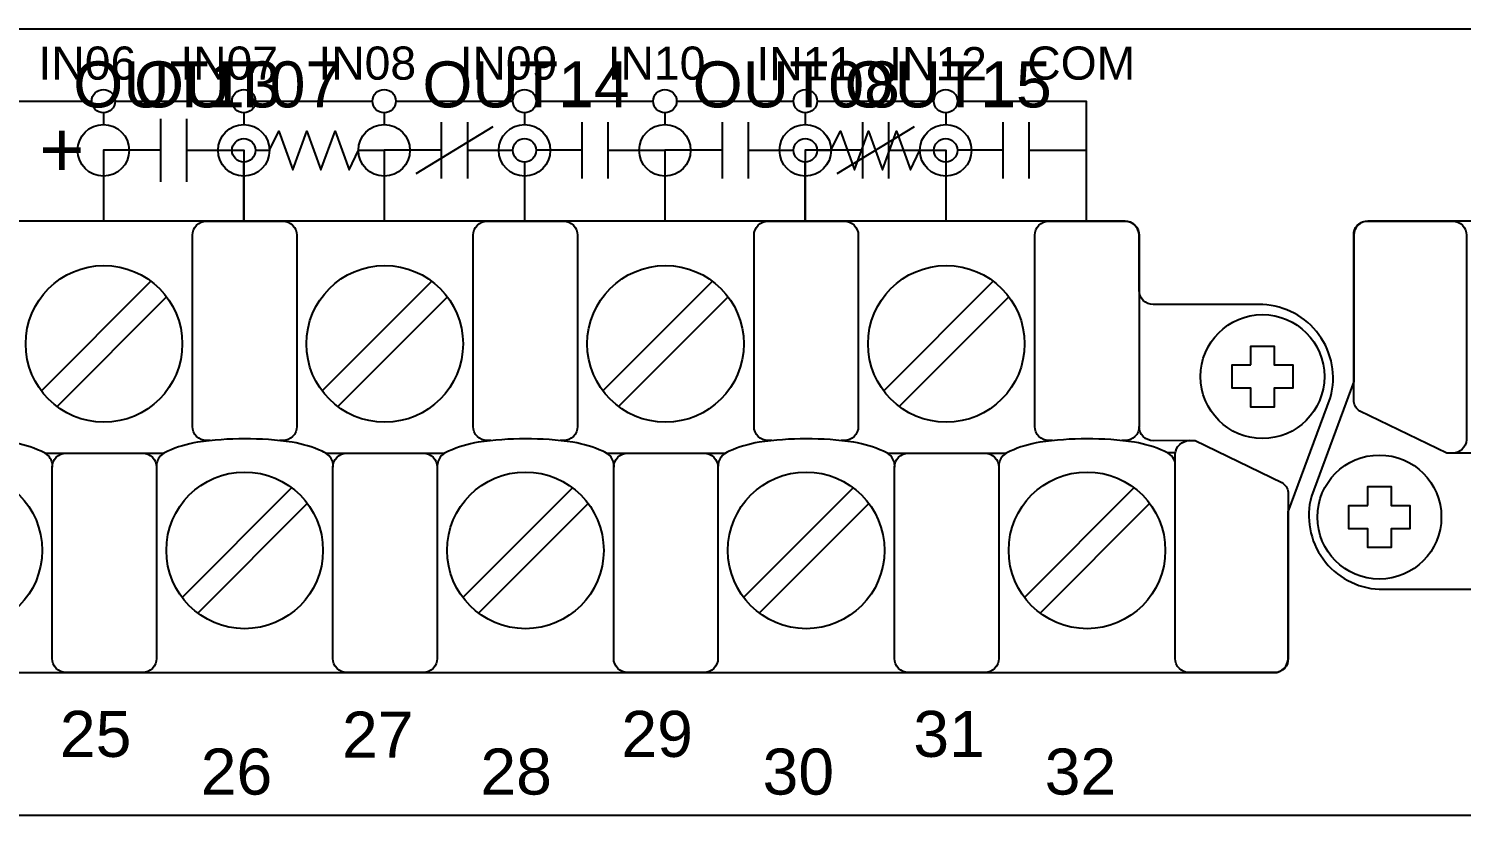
# Model space of a CAD drawing. Extents: x 1 to 47.7, y 0.3 to 34.2.
# Drawn here: x 35.614 to 38.675, y 10.856 to 12.536 of the extents above; entities that cross this region are included whole.
import ezdxf

# ---------------------------------------------------------------- set-up
doc = ezdxf.new("R2010")
doc.units = 0
doc.header["$MEASUREMENT"] = 0
for name, color, linetype in [('5_1__0__EMPTY', 7, 'CONTINUOUS'), ('5_2__2___8__OPTOISO_IND_LS', 7, 'CONTINUOUS'), ('5_3__7___8__OPTOISO_IND_LS', 7, 'CONTINUOUS'), ('5_4__4___24__OPTOISO_LS_IN', 7, 'CONTINUOUS'), ('5_5__D___24__OPTOISO_LS_IN', 7, 'CONTINUOUS'), ('5_6__8___8__OPTOISO_IND_LS', 7, 'CONTINUOUS'), ('7_0______DWG_', 7, 'CONTINUOUS')]:
    doc.layers.add(name, color=color, linetype=linetype)
doc.styles.add('ARIAL', font='arial.ttf')

msp = doc.modelspace()

# ---------------------------------------------------------------- linework, layer by layer
at = {"layer": '5_1__0__EMPTY'}
for points in [[(37.9565, 12.1253), (32.9754, 12.1254, 0.414215), (32.9454, 12.0954), (32.9455, 11.7825), (32.8546, 11.5377, 0.47859), (32.9996, 11.3392), (33.233, 11.3392, -0.414214), (33.263, 11.3092), (33.263, 11.1912, 0.414213), (33.293, 11.1612), (38.2748, 11.1611, 0.414214), (38.3048, 11.1911), (38.3048, 11.5042), (38.3957, 11.7489, 0.480048), (38.2507, 11.9471), (38.0165, 11.9471, -0.414214), (37.9865, 11.9771), (37.9865, 12.0953, 0.414212), (37.9565, 12.1253), (37.9565, 12.1253)], [(43.4565, 12.1253), (38.4754, 12.1254, 0.414215), (38.4454, 12.0954), (38.4455, 11.7825), (38.3546, 11.5377, 0.47859), (38.4996, 11.3392), (38.733, 11.3392, -0.414214), (38.763, 11.3092), (38.763, 11.1912, 0.414213), (38.793, 11.1612), (43.7748, 11.1611, 0.414214), (43.8048, 11.1911), (43.8048, 11.5042), (43.8957, 11.7489, 0.480048), (43.7507, 11.9471), (43.5165, 11.9471, -0.414214), (43.4865, 11.9771), (43.4865, 12.0953, 0.414212), (43.4565, 12.1253), (43.4565, 12.1253)]]:
    msp.add_lwpolyline(points, format="xyb", dxfattribs=at)
for points in [[(38.2252, 11.8182), (38.2252, 11.8585), (38.2752, 11.8585), (38.2752, 11.8182), (38.3153, 11.8182), (38.3153, 11.7683), (38.2752, 11.7683), (38.2752, 11.7283), (38.2252, 11.7283), (38.2252, 11.7683), (38.1851, 11.7683), (38.1851, 11.8182)], [(38.475, 11.5181), (38.475, 11.5584), (38.525, 11.5584), (38.525, 11.5181), (38.5651, 11.5181), (38.5651, 11.4681), (38.525, 11.4681), (38.525, 11.4282), (38.475, 11.4282), (38.475, 11.4681), (38.4349, 11.4681), (38.4349, 11.5181)]]:
    msp.add_lwpolyline(points, close=True, dxfattribs=at)
for centre in [(38.2502, 11.7934), (38.5, 11.4933)]:
    msp.add_circle(centre, 0.1324, dxfattribs=at)
at = {"layer": '5_2__2___8__OPTOISO_IND_LS'}
for points in [[(35.8953, 12.344), (35.8953, 12.209)], [(35.951, 12.344), (35.951, 12.209)], [(36.6056, 12.3265), (36.4406, 12.2265)], [(36.4953, 12.3365), (36.4953, 12.2165)], [(36.551, 12.3365), (36.551, 12.2165)], [(36.7953, 12.3365), (36.7953, 12.2165)], [(36.851, 12.3365), (36.851, 12.2165)], [(37.5056, 12.3265), (37.3406, 12.2265)], [(37.3953, 12.3365), (37.3953, 12.2165)], [(37.451, 12.3365), (37.451, 12.2165)], [(37.6953, 12.3365), (37.6953, 12.2165)], [(37.751, 12.3365), (37.751, 12.2165)], [(35.8953, 12.2765), (35.7732, 12.2765), (35.7732, 12.1253)], [(35.951, 12.2765), (36.0732, 12.2765), (36.0732, 12.1253)], [(36.4953, 12.2765), (36.3732, 12.2765), (36.3732, 12.1253)], [(36.551, 12.2765), (36.6482, 12.2765)], [(36.6732, 12.2515), (36.6732, 12.1253)], [(36.7953, 12.2765), (36.6982, 12.2765)], [(36.851, 12.2765), (36.9732, 12.2765), (36.9732, 12.1253)], [(37.3953, 12.2765), (37.2732, 12.2765), (37.2732, 12.1253)], [(37.451, 12.2765), (37.5482, 12.2765)], [(37.5732, 12.2515), (37.5732, 12.1253)], [(37.6953, 12.2765), (37.5982, 12.2765)], [(37.751, 12.2765), (37.8732, 12.2765), (37.8732, 12.1253)], [(35.8749, 11.997), (35.6407, 11.7628)], [(36.4749, 11.997), (36.2407, 11.7628)], [(37.0749, 11.997), (36.8407, 11.7628)], [(37.6749, 11.997), (37.4407, 11.7628)], [(35.9083, 11.9635), (35.6741, 11.7294)], [(36.5083, 11.9635), (36.2741, 11.7294)], [(37.1083, 11.9635), (36.8741, 11.7294)], [(37.7083, 11.9635), (37.4741, 11.7294)], [(35.648, 11.6299), (35.9031, 11.6299)], [(36.248, 11.6299), (36.5031, 11.6299)], [(36.848, 11.6299), (37.1031, 11.6299)], [(37.448, 11.6299), (37.7031, 11.6299)], [(38.064, 11.6306), (38.047, 11.6306)], [(36.1755, 11.556), (35.9413, 11.3218)], [(36.7755, 11.556), (36.5413, 11.3218)], [(37.3755, 11.556), (37.1413, 11.3218)], [(37.9755, 11.556), (37.7414, 11.3218)], [(36.2089, 11.5225), (35.9748, 11.2884)], [(36.8089, 11.5225), (36.5748, 11.2884)], [(37.4089, 11.5225), (37.1748, 11.2884)], [(38.009, 11.5225), (37.7748, 11.2884)]]:
    msp.add_lwpolyline(points, dxfattribs=at)
for points in [[(33.263, 11.1912, 0.414213), (33.293, 11.1612), (38.2748, 11.1611, 0.414214), (38.3048, 11.1911), (38.3048, 11.5042), (38.3957, 11.7489, 0.480048), (38.2507, 11.9471), (38.0165, 11.9471, -0.414214), (37.9865, 11.9771), (37.9865, 12.0953, 0.414212), (37.9565, 12.1253), (37.9565, 12.1253), (32.9754, 12.1254, 0.414215), (32.9454, 12.0954), (32.9455, 11.7825), (32.8546, 11.5377, 0.47859), (32.9996, 11.3392), (33.233, 11.3392, -0.414214), (33.263, 11.3092)], [(36.0015, 11.6566), (35.9936, 11.6566, -0.414214), (35.9636, 11.6866), (35.9636, 12.0953, -0.414214), (35.9936, 12.1253), (36.1564, 12.1253, -0.414214), (36.1864, 12.0953), (36.1864, 11.6866, -0.414214), (36.1564, 11.6566), (36.1496, 11.6566)], [(36.6015, 11.6566), (36.5936, 11.6566, -0.414214), (36.5636, 11.6866), (36.5636, 12.0953, -0.414214), (36.5936, 12.1253), (36.7564, 12.1253, -0.414214), (36.7864, 12.0953), (36.7864, 11.6866, -0.414214), (36.7564, 11.6566), (36.7496, 11.6566)], [(37.2015, 11.6566), (37.1936, 11.6566, -0.414214), (37.1636, 11.6866), (37.1636, 12.0953, -0.414214), (37.1936, 12.1253), (37.3564, 12.1253, -0.414214), (37.3864, 12.0953), (37.3864, 11.6866, -0.414214), (37.3564, 11.6566), (37.3496, 11.6566)], [(37.8015, 11.6566), (37.7936, 11.6566, -0.414214), (37.7636, 11.6866), (37.7636, 12.0953, -0.414214), (37.7936, 12.1253), (37.9565, 12.1253, -0.414214), (37.9865, 12.0953), (37.9865, 11.6866, -0.414214), (37.9565, 11.6566), (37.9496, 11.6566)], [(38.763, 11.1912, 0.414213), (38.793, 11.1612), (43.7748, 11.1611, 0.414214), (43.8048, 11.1911), (43.8048, 11.5042), (43.8957, 11.7489, 0.480048), (43.7507, 11.9471), (43.5165, 11.9471, -0.414214), (43.4865, 11.9771), (43.4865, 12.0953, 0.414212), (43.4565, 12.1253), (43.4565, 12.1253), (38.4754, 12.1254, 0.414215), (38.4454, 12.0954), (38.4455, 11.7825), (38.3546, 11.5377, 0.47859), (38.4996, 11.3392), (38.733, 11.3392, -0.414214), (38.763, 11.3092)], [(39.0023, 11.6299), (38.6442, 11.6299), (38.4583, 11.7197, -0.241986), (38.4454, 11.7396), (38.4454, 12.0953, -0.422157), (38.4721, 12.1252), (38.6564, 12.1253, -0.414214), (38.6864, 12.0953), (38.6864, 11.6582, -0.390527), (38.6564, 11.6299)], [(38.0938, 11.6565), (38.0165, 11.6564, -0.414214), (37.9865, 11.6864)], [(35.6645, 11.5999, 0.191033), (35.656, 11.6238, 0.081668), (35.6404, 11.634, 0.0591), (35.5767, 11.6533, 0.034646), (35.4751, 11.6604, 0.03436), (35.3744, 11.6533, 0.0591), (35.3107, 11.634, 0.081668), (35.2951, 11.6238, 0.191033), (35.2866, 11.5999)], [(36.2645, 11.5999, 0.191033), (36.256, 11.6238, 0.081668), (36.2404, 11.634, 0.0591), (36.1767, 11.6533, 0.034646), (36.0751, 11.6604, 0.03436), (35.9744, 11.6533, 0.0591), (35.9107, 11.634, 0.081668), (35.8951, 11.6238, 0.191033), (35.8866, 11.5999)], [(36.8645, 11.5999, 0.191033), (36.856, 11.6238, 0.081668), (36.8404, 11.634, 0.0591), (36.7767, 11.6533, 0.034646), (36.6751, 11.6604, 0.03436), (36.5744, 11.6533, 0.0591), (36.5107, 11.634, 0.081668), (36.4951, 11.6238, 0.191033), (36.4866, 11.5999)], [(37.4645, 11.5999, 0.191033), (37.456, 11.6238, 0.081668), (37.4404, 11.634, 0.0591), (37.3767, 11.6533, 0.034646), (37.2751, 11.6604, 0.03436), (37.1745, 11.6533, 0.0591), (37.1107, 11.634, 0.081668), (37.0951, 11.6238, 0.191033), (37.0866, 11.5999)], [(38.0638, 11.6084, 0.127742), (38.056, 11.6238, 0.081668), (38.0404, 11.634, 0.0591), (37.9767, 11.6533, 0.034646), (37.8752, 11.6604, 0.03436), (37.7745, 11.6533, 0.0591), (37.7108, 11.634, 0.081668), (37.6951, 11.6238, 0.191033), (37.6866, 11.5999)], [(35.8566, 11.6299, -0.414214), (35.8866, 11.5999), (35.8866, 11.1912, -0.414214), (35.8566, 11.1612), (35.6937, 11.1612, -0.414214), (35.6637, 11.1912), (35.6637, 11.5999, -0.414214), (35.6937, 11.6299)], [(36.4566, 11.6299, -0.414214), (36.4866, 11.5999), (36.4866, 11.1912, -0.414214), (36.4566, 11.1612), (36.2937, 11.1612, -0.414214), (36.2637, 11.1912), (36.2637, 11.5999, -0.414214), (36.2937, 11.6299)], [(37.0566, 11.6299, -0.414214), (37.0866, 11.5999), (37.0866, 11.1912, -0.414214), (37.0566, 11.1612), (36.8938, 11.1612, -0.414214), (36.8638, 11.1912), (36.8638, 11.5999, -0.414214), (36.8938, 11.6299)], [(37.6566, 11.6299, -0.414214), (37.6866, 11.5999), (37.6866, 11.1912, -0.414214), (37.6566, 11.1612), (37.4938, 11.1612, -0.414214), (37.4638, 11.1912), (37.4638, 11.5999, -0.414214), (37.4938, 11.6299)]]:
    msp.add_lwpolyline(points, format="xyb", dxfattribs=at)
for points in [[(38.2252, 11.8182), (38.2252, 11.8585), (38.2752, 11.8585), (38.2752, 11.8182), (38.3153, 11.8182), (38.3153, 11.7683), (38.2752, 11.7683), (38.2752, 11.7283), (38.2252, 11.7283), (38.2252, 11.7683), (38.1851, 11.7683), (38.1851, 11.8182)], [(38.475, 11.5181), (38.475, 11.5584), (38.525, 11.5584), (38.525, 11.5181), (38.5651, 11.5181), (38.5651, 11.4681), (38.525, 11.4681), (38.525, 11.4282), (38.475, 11.4282), (38.475, 11.4681), (38.4349, 11.4681), (38.4349, 11.5181)]]:
    msp.add_lwpolyline(points, close=True, dxfattribs=at)
msp.add_lwpolyline([(38.2781, 11.1613), (38.0938, 11.1611, -0.414214), (38.0638, 11.1911), (38.0638, 11.6282, -0.390527), (38.0938, 11.6565), (38.106, 11.6565), (38.2919, 11.5668, -0.241514), (38.3048, 11.5468), (38.3048, 11.1911, -0.422157)], format="xyb", close=True, dxfattribs=at)
for centre, radius in [((36.6732, 12.2765), 0.025), ((37.5732, 12.2765), 0.025), ((35.7745, 11.8632), 0.1673), ((36.3745, 11.8632), 0.1673), ((36.9745, 11.8632), 0.1673), ((37.5745, 11.8632), 0.1673), ((38.2502, 11.7934), 0.1324), ((38.5, 11.4933), 0.1324), ((35.4751, 11.4222), 0.1673), ((36.0751, 11.4222), 0.1673), ((36.6751, 11.4222), 0.1673), ((37.2751, 11.4222), 0.1673), ((37.8752, 11.4222), 0.1673)]:
    msp.add_circle(centre, radius, dxfattribs=at)
at = {"layer": '5_3__7___8__OPTOISO_IND_LS'}
for points in [[(35.8953, 12.344), (35.8953, 12.209)], [(35.951, 12.344), (35.951, 12.209)], [(36.6056, 12.3265), (36.4406, 12.2265)], [(36.4953, 12.3365), (36.4953, 12.2165)], [(36.551, 12.3365), (36.551, 12.2165)], [(36.7953, 12.3365), (36.7953, 12.2165)], [(36.851, 12.3365), (36.851, 12.2165)], [(37.5056, 12.3265), (37.3406, 12.2265)], [(37.3953, 12.3365), (37.3953, 12.2165)], [(37.451, 12.3365), (37.451, 12.2165)], [(37.6953, 12.3365), (37.6953, 12.2165)], [(37.751, 12.3365), (37.751, 12.2165)], [(35.8953, 12.2765), (35.7732, 12.2765), (35.7732, 12.1253)], [(35.951, 12.2765), (36.0732, 12.2765), (36.0732, 12.1253)], [(36.4953, 12.2765), (36.3732, 12.2765), (36.3732, 12.1253)], [(36.551, 12.2765), (36.6482, 12.2765)], [(36.6732, 12.2515), (36.6732, 12.1253)], [(36.7953, 12.2765), (36.6982, 12.2765)], [(36.851, 12.2765), (36.9732, 12.2765), (36.9732, 12.1253)], [(37.3953, 12.2765), (37.2732, 12.2765), (37.2732, 12.1253)], [(37.451, 12.2765), (37.5482, 12.2765)], [(37.5732, 12.2515), (37.5732, 12.1253)], [(37.6953, 12.2765), (37.5982, 12.2765)], [(37.751, 12.2765), (37.8732, 12.2765), (37.8732, 12.1253)], [(35.8749, 11.997), (35.6407, 11.7628)], [(36.4749, 11.997), (36.2407, 11.7628)], [(37.0749, 11.997), (36.8407, 11.7628)], [(37.6749, 11.997), (37.4407, 11.7628)], [(35.9083, 11.9635), (35.6741, 11.7294)], [(36.5083, 11.9635), (36.2741, 11.7294)], [(37.1083, 11.9635), (36.8741, 11.7294)], [(37.7083, 11.9635), (37.4741, 11.7294)], [(35.648, 11.6299), (35.9031, 11.6299)], [(36.248, 11.6299), (36.5031, 11.6299)], [(36.848, 11.6299), (37.1031, 11.6299)], [(37.448, 11.6299), (37.7031, 11.6299)], [(38.064, 11.6306), (38.047, 11.6306)], [(36.1755, 11.556), (35.9413, 11.3218)], [(36.7755, 11.556), (36.5413, 11.3218)], [(37.3755, 11.556), (37.1413, 11.3218)], [(37.9755, 11.556), (37.7414, 11.3218)], [(36.2089, 11.5225), (35.9748, 11.2884)], [(36.8089, 11.5225), (36.5748, 11.2884)], [(37.4089, 11.5225), (37.1748, 11.2884)], [(38.009, 11.5225), (37.7748, 11.2884)]]:
    msp.add_lwpolyline(points, dxfattribs=at)
for points in [[(33.263, 11.1912, 0.414213), (33.293, 11.1612), (38.2748, 11.1611, 0.414214), (38.3048, 11.1911), (38.3048, 11.5042), (38.3957, 11.7489, 0.480048), (38.2507, 11.9471), (38.0165, 11.9471, -0.414214), (37.9865, 11.9771), (37.9865, 12.0953, 0.414212), (37.9565, 12.1253), (37.9565, 12.1253), (32.9754, 12.1254, 0.414215), (32.9454, 12.0954), (32.9455, 11.7825), (32.8546, 11.5377, 0.47859), (32.9996, 11.3392), (33.233, 11.3392, -0.414214), (33.263, 11.3092)], [(36.0015, 11.6566), (35.9936, 11.6566, -0.414214), (35.9636, 11.6866), (35.9636, 12.0953, -0.414214), (35.9936, 12.1253), (36.1564, 12.1253, -0.414214), (36.1864, 12.0953), (36.1864, 11.6866, -0.414214), (36.1564, 11.6566), (36.1496, 11.6566)], [(36.6015, 11.6566), (36.5936, 11.6566, -0.414214), (36.5636, 11.6866), (36.5636, 12.0953, -0.414214), (36.5936, 12.1253), (36.7564, 12.1253, -0.414214), (36.7864, 12.0953), (36.7864, 11.6866, -0.414214), (36.7564, 11.6566), (36.7496, 11.6566)], [(37.2015, 11.6566), (37.1936, 11.6566, -0.414214), (37.1636, 11.6866), (37.1636, 12.0953, -0.414214), (37.1936, 12.1253), (37.3564, 12.1253, -0.414214), (37.3864, 12.0953), (37.3864, 11.6866, -0.414214), (37.3564, 11.6566), (37.3496, 11.6566)], [(37.8015, 11.6566), (37.7936, 11.6566, -0.414214), (37.7636, 11.6866), (37.7636, 12.0953, -0.414214), (37.7936, 12.1253), (37.9565, 12.1253, -0.414214), (37.9865, 12.0953), (37.9865, 11.6866, -0.414214), (37.9565, 11.6566), (37.9496, 11.6566)], [(38.763, 11.1912, 0.414213), (38.793, 11.1612), (43.7748, 11.1611, 0.414214), (43.8048, 11.1911), (43.8048, 11.5042), (43.8957, 11.7489, 0.480048), (43.7507, 11.9471), (43.5165, 11.9471, -0.414214), (43.4865, 11.9771), (43.4865, 12.0953, 0.414212), (43.4565, 12.1253), (43.4565, 12.1253), (38.4754, 12.1254, 0.414215), (38.4454, 12.0954), (38.4455, 11.7825), (38.3546, 11.5377, 0.47859), (38.4996, 11.3392), (38.733, 11.3392, -0.414214), (38.763, 11.3092)], [(39.0023, 11.6299), (38.6442, 11.6299), (38.4583, 11.7197, -0.241986), (38.4454, 11.7396), (38.4454, 12.0953, -0.422157), (38.4721, 12.1252), (38.6564, 12.1253, -0.414214), (38.6864, 12.0953), (38.6864, 11.6582, -0.390527), (38.6564, 11.6299)], [(38.0938, 11.6565), (38.0165, 11.6564, -0.414214), (37.9865, 11.6864)], [(35.6645, 11.5999, 0.191033), (35.656, 11.6238, 0.081668), (35.6404, 11.634, 0.0591), (35.5767, 11.6533, 0.034646), (35.4751, 11.6604, 0.03436), (35.3744, 11.6533, 0.0591), (35.3107, 11.634, 0.081668), (35.2951, 11.6238, 0.191033), (35.2866, 11.5999)], [(36.2645, 11.5999, 0.191033), (36.256, 11.6238, 0.081668), (36.2404, 11.634, 0.0591), (36.1767, 11.6533, 0.034646), (36.0751, 11.6604, 0.03436), (35.9744, 11.6533, 0.0591), (35.9107, 11.634, 0.081668), (35.8951, 11.6238, 0.191033), (35.8866, 11.5999)], [(36.8645, 11.5999, 0.191033), (36.856, 11.6238, 0.081668), (36.8404, 11.634, 0.0591), (36.7767, 11.6533, 0.034646), (36.6751, 11.6604, 0.03436), (36.5744, 11.6533, 0.0591), (36.5107, 11.634, 0.081668), (36.4951, 11.6238, 0.191033), (36.4866, 11.5999)], [(37.4645, 11.5999, 0.191033), (37.456, 11.6238, 0.081668), (37.4404, 11.634, 0.0591), (37.3767, 11.6533, 0.034646), (37.2751, 11.6604, 0.03436), (37.1745, 11.6533, 0.0591), (37.1107, 11.634, 0.081668), (37.0951, 11.6238, 0.191033), (37.0866, 11.5999)], [(38.0638, 11.6084, 0.127742), (38.056, 11.6238, 0.081668), (38.0404, 11.634, 0.0591), (37.9767, 11.6533, 0.034646), (37.8752, 11.6604, 0.03436), (37.7745, 11.6533, 0.0591), (37.7108, 11.634, 0.081668), (37.6951, 11.6238, 0.191033), (37.6866, 11.5999)], [(35.8566, 11.6299, -0.414214), (35.8866, 11.5999), (35.8866, 11.1912, -0.414214), (35.8566, 11.1612), (35.6937, 11.1612, -0.414214), (35.6637, 11.1912), (35.6637, 11.5999, -0.414214), (35.6937, 11.6299)], [(36.4566, 11.6299, -0.414214), (36.4866, 11.5999), (36.4866, 11.1912, -0.414214), (36.4566, 11.1612), (36.2937, 11.1612, -0.414214), (36.2637, 11.1912), (36.2637, 11.5999, -0.414214), (36.2937, 11.6299)], [(37.0566, 11.6299, -0.414214), (37.0866, 11.5999), (37.0866, 11.1912, -0.414214), (37.0566, 11.1612), (36.8938, 11.1612, -0.414214), (36.8638, 11.1912), (36.8638, 11.5999, -0.414214), (36.8938, 11.6299)], [(37.6566, 11.6299, -0.414214), (37.6866, 11.5999), (37.6866, 11.1912, -0.414214), (37.6566, 11.1612), (37.4938, 11.1612, -0.414214), (37.4638, 11.1912), (37.4638, 11.5999, -0.414214), (37.4938, 11.6299)]]:
    msp.add_lwpolyline(points, format="xyb", dxfattribs=at)
for points in [[(38.2252, 11.8182), (38.2252, 11.8585), (38.2752, 11.8585), (38.2752, 11.8182), (38.3153, 11.8182), (38.3153, 11.7683), (38.2752, 11.7683), (38.2752, 11.7283), (38.2252, 11.7283), (38.2252, 11.7683), (38.1851, 11.7683), (38.1851, 11.8182)], [(38.475, 11.5181), (38.475, 11.5584), (38.525, 11.5584), (38.525, 11.5181), (38.5651, 11.5181), (38.5651, 11.4681), (38.525, 11.4681), (38.525, 11.4282), (38.475, 11.4282), (38.475, 11.4681), (38.4349, 11.4681), (38.4349, 11.5181)]]:
    msp.add_lwpolyline(points, close=True, dxfattribs=at)
msp.add_lwpolyline([(38.2781, 11.1613), (38.0938, 11.1611, -0.414214), (38.0638, 11.1911), (38.0638, 11.6282, -0.390527), (38.0938, 11.6565), (38.106, 11.6565), (38.2919, 11.5668, -0.241514), (38.3048, 11.5468), (38.3048, 11.1911, -0.422157)], format="xyb", close=True, dxfattribs=at)
for centre, radius in [((36.6732, 12.2765), 0.025), ((37.5732, 12.2765), 0.025), ((35.7745, 11.8632), 0.1673), ((36.3745, 11.8632), 0.1673), ((36.9745, 11.8632), 0.1673), ((37.5745, 11.8632), 0.1673), ((38.2502, 11.7934), 0.1324), ((38.5, 11.4933), 0.1324), ((35.4751, 11.4222), 0.1673), ((36.0751, 11.4222), 0.1673), ((36.6751, 11.4222), 0.1673), ((37.2751, 11.4222), 0.1673), ((37.8752, 11.4222), 0.1673)]:
    msp.add_circle(centre, radius, dxfattribs=at)
at = {"layer": '5_4__4___24__OPTOISO_LS_IN'}
for points in [[(35.4982, 12.3815), (35.7482, 12.3815)], [(35.7982, 12.3815), (36.0482, 12.3815)], [(36.0982, 12.3815), (36.3482, 12.3815)], [(36.3982, 12.3815), (36.6482, 12.3815)], [(36.6982, 12.3815), (36.9482, 12.3815)], [(36.9982, 12.3815), (37.2482, 12.3815)], [(37.2982, 12.3815), (37.5482, 12.3815)], [(37.5982, 12.3815), (37.8732, 12.3815), (37.8732, 12.1253)], [(35.7732, 12.3565), (35.7732, 12.3315)], [(36.0732, 12.3565), (36.0732, 12.3315)], [(36.3732, 12.3565), (36.3732, 12.3315)], [(36.6732, 12.3565), (36.6732, 12.3315)], [(36.9732, 12.3565), (36.9732, 12.3315)], [(37.2732, 12.3565), (37.2732, 12.3315)], [(37.5732, 12.3565), (37.5732, 12.3315)], [(35.7732, 12.2215), (35.7732, 12.1253)], [(36.0732, 12.2215), (36.0732, 12.1253)], [(36.3732, 12.2215), (36.3732, 12.1253)], [(36.6732, 12.2215), (36.6732, 12.1253)], [(36.9732, 12.2215), (36.9732, 12.1253)], [(37.2732, 12.2215), (37.2732, 12.1253)], [(37.5732, 12.2215), (37.5732, 12.1253)], [(35.8749, 11.997), (35.6407, 11.7628)], [(36.4749, 11.997), (36.2407, 11.7628)], [(37.0749, 11.997), (36.8407, 11.7628)], [(37.6749, 11.997), (37.4407, 11.7628)], [(35.9083, 11.9635), (35.6741, 11.7294)], [(36.5083, 11.9635), (36.2741, 11.7294)], [(37.1083, 11.9635), (36.8741, 11.7294)], [(37.7083, 11.9635), (37.4741, 11.7294)], [(35.648, 11.6299), (35.9031, 11.6299)], [(36.248, 11.6299), (36.5031, 11.6299)], [(36.848, 11.6299), (37.1031, 11.6299)], [(37.448, 11.6299), (37.7031, 11.6299)], [(38.064, 11.6306), (38.047, 11.6306)], [(36.1755, 11.556), (35.9413, 11.3218)], [(36.7755, 11.556), (36.5413, 11.3218)], [(37.3755, 11.556), (37.1413, 11.3218)], [(37.9755, 11.556), (37.7414, 11.3218)], [(36.2089, 11.5225), (35.9748, 11.2884)], [(36.8089, 11.5225), (36.5748, 11.2884)], [(37.4089, 11.5225), (37.1748, 11.2884)], [(38.009, 11.5225), (37.7748, 11.2884)]]:
    msp.add_lwpolyline(points, dxfattribs=at)
for points in [[(33.263, 11.1912, 0.414213), (33.293, 11.1612), (38.2748, 11.1611, 0.414214), (38.3048, 11.1911), (38.3048, 11.5042), (38.3957, 11.7489, 0.480048), (38.2507, 11.9471), (38.0165, 11.9471, -0.414214), (37.9865, 11.9771), (37.9865, 12.0953, 0.414212), (37.9565, 12.1253), (37.9565, 12.1253), (32.9754, 12.1254, 0.414215), (32.9454, 12.0954), (32.9455, 11.7825), (32.8546, 11.5377, 0.47859), (32.9996, 11.3392), (33.233, 11.3392, -0.414214), (33.263, 11.3092)], [(36.0015, 11.6566), (35.9936, 11.6566, -0.414214), (35.9636, 11.6866), (35.9636, 12.0953, -0.414214), (35.9936, 12.1253), (36.1564, 12.1253, -0.414214), (36.1864, 12.0953), (36.1864, 11.6866, -0.414214), (36.1564, 11.6566), (36.1496, 11.6566)], [(36.6015, 11.6566), (36.5936, 11.6566, -0.414214), (36.5636, 11.6866), (36.5636, 12.0953, -0.414214), (36.5936, 12.1253), (36.7564, 12.1253, -0.414214), (36.7864, 12.0953), (36.7864, 11.6866, -0.414214), (36.7564, 11.6566), (36.7496, 11.6566)], [(37.2015, 11.6566), (37.1936, 11.6566, -0.414214), (37.1636, 11.6866), (37.1636, 12.0953, -0.414214), (37.1936, 12.1253), (37.3564, 12.1253, -0.414214), (37.3864, 12.0953), (37.3864, 11.6866, -0.414214), (37.3564, 11.6566), (37.3496, 11.6566)], [(37.8015, 11.6566), (37.7936, 11.6566, -0.414214), (37.7636, 11.6866), (37.7636, 12.0953, -0.414214), (37.7936, 12.1253), (37.9565, 12.1253, -0.414214), (37.9865, 12.0953), (37.9865, 11.6866, -0.414214), (37.9565, 11.6566), (37.9496, 11.6566)], [(38.763, 11.1912, 0.414213), (38.793, 11.1612), (43.7748, 11.1611, 0.414214), (43.8048, 11.1911), (43.8048, 11.5042), (43.8957, 11.7489, 0.480048), (43.7507, 11.9471), (43.5165, 11.9471, -0.414214), (43.4865, 11.9771), (43.4865, 12.0953, 0.414212), (43.4565, 12.1253), (43.4565, 12.1253), (38.4754, 12.1254, 0.414215), (38.4454, 12.0954), (38.4455, 11.7825), (38.3546, 11.5377, 0.47859), (38.4996, 11.3392), (38.733, 11.3392, -0.414214), (38.763, 11.3092)], [(39.0023, 11.6299), (38.6442, 11.6299), (38.4583, 11.7197, -0.241986), (38.4454, 11.7396), (38.4454, 12.0953, -0.422157), (38.4721, 12.1252), (38.6564, 12.1253, -0.414214), (38.6864, 12.0953), (38.6864, 11.6582, -0.390527), (38.6564, 11.6299)], [(38.0938, 11.6565), (38.0165, 11.6564, -0.414214), (37.9865, 11.6864)], [(35.6645, 11.5999, 0.191033), (35.656, 11.6238, 0.081668), (35.6404, 11.634, 0.0591), (35.5767, 11.6533, 0.034646), (35.4751, 11.6604, 0.03436), (35.3744, 11.6533, 0.0591), (35.3107, 11.634, 0.081668), (35.2951, 11.6238, 0.191033), (35.2866, 11.5999)], [(36.2645, 11.5999, 0.191033), (36.256, 11.6238, 0.081668), (36.2404, 11.634, 0.0591), (36.1767, 11.6533, 0.034646), (36.0751, 11.6604, 0.03436), (35.9744, 11.6533, 0.0591), (35.9107, 11.634, 0.081668), (35.8951, 11.6238, 0.191033), (35.8866, 11.5999)], [(36.8645, 11.5999, 0.191033), (36.856, 11.6238, 0.081668), (36.8404, 11.634, 0.0591), (36.7767, 11.6533, 0.034646), (36.6751, 11.6604, 0.03436), (36.5744, 11.6533, 0.0591), (36.5107, 11.634, 0.081668), (36.4951, 11.6238, 0.191033), (36.4866, 11.5999)], [(37.4645, 11.5999, 0.191033), (37.456, 11.6238, 0.081668), (37.4404, 11.634, 0.0591), (37.3767, 11.6533, 0.034646), (37.2751, 11.6604, 0.03436), (37.1745, 11.6533, 0.0591), (37.1107, 11.634, 0.081668), (37.0951, 11.6238, 0.191033), (37.0866, 11.5999)], [(38.0638, 11.6084, 0.127742), (38.056, 11.6238, 0.081668), (38.0404, 11.634, 0.0591), (37.9767, 11.6533, 0.034646), (37.8752, 11.6604, 0.03436), (37.7745, 11.6533, 0.0591), (37.7108, 11.634, 0.081668), (37.6951, 11.6238, 0.191033), (37.6866, 11.5999)], [(35.8566, 11.6299, -0.414214), (35.8866, 11.5999), (35.8866, 11.1912, -0.414214), (35.8566, 11.1612), (35.6937, 11.1612, -0.414214), (35.6637, 11.1912), (35.6637, 11.5999, -0.414214), (35.6937, 11.6299)], [(36.4566, 11.6299, -0.414214), (36.4866, 11.5999), (36.4866, 11.1912, -0.414214), (36.4566, 11.1612), (36.2937, 11.1612, -0.414214), (36.2637, 11.1912), (36.2637, 11.5999, -0.414214), (36.2937, 11.6299)], [(37.0566, 11.6299, -0.414214), (37.0866, 11.5999), (37.0866, 11.1912, -0.414214), (37.0566, 11.1612), (36.8938, 11.1612, -0.414214), (36.8638, 11.1912), (36.8638, 11.5999, -0.414214), (36.8938, 11.6299)], [(37.6566, 11.6299, -0.414214), (37.6866, 11.5999), (37.6866, 11.1912, -0.414214), (37.6566, 11.1612), (37.4938, 11.1612, -0.414214), (37.4638, 11.1912), (37.4638, 11.5999, -0.414214), (37.4938, 11.6299)]]:
    msp.add_lwpolyline(points, format="xyb", dxfattribs=at)
for points in [[(38.2252, 11.8182), (38.2252, 11.8585), (38.2752, 11.8585), (38.2752, 11.8182), (38.3153, 11.8182), (38.3153, 11.7683), (38.2752, 11.7683), (38.2752, 11.7283), (38.2252, 11.7283), (38.2252, 11.7683), (38.1851, 11.7683), (38.1851, 11.8182)], [(38.475, 11.5181), (38.475, 11.5584), (38.525, 11.5584), (38.525, 11.5181), (38.5651, 11.5181), (38.5651, 11.4681), (38.525, 11.4681), (38.525, 11.4282), (38.475, 11.4282), (38.475, 11.4681), (38.4349, 11.4681), (38.4349, 11.5181)]]:
    msp.add_lwpolyline(points, close=True, dxfattribs=at)
msp.add_lwpolyline([(38.2781, 11.1613), (38.0938, 11.1611, -0.414214), (38.0638, 11.1911), (38.0638, 11.6282, -0.390527), (38.0938, 11.6565), (38.106, 11.6565), (38.2919, 11.5668, -0.241514), (38.3048, 11.5468), (38.3048, 11.1911, -0.422157)], format="xyb", close=True, dxfattribs=at)
for centre, radius in [((35.7732, 12.3815), 0.025), ((36.0732, 12.3815), 0.025), ((36.3732, 12.3815), 0.025), ((36.6732, 12.3815), 0.025), ((36.9732, 12.3815), 0.025), ((37.2732, 12.3815), 0.025), ((37.5732, 12.3815), 0.025), ((35.7732, 12.2765), 0.055), ((36.0732, 12.2765), 0.055), ((36.3732, 12.2765), 0.055), ((36.6732, 12.2765), 0.055), ((36.9732, 12.2765), 0.055), ((37.2732, 12.2765), 0.055), ((37.5732, 12.2765), 0.055), ((35.7745, 11.8632), 0.1673), ((36.3745, 11.8632), 0.1673), ((36.9745, 11.8632), 0.1673), ((37.5745, 11.8632), 0.1673), ((38.2502, 11.7934), 0.1324), ((38.5, 11.4933), 0.1324), ((35.4751, 11.4222), 0.1673), ((36.0751, 11.4222), 0.1673), ((36.6751, 11.4222), 0.1673), ((37.2751, 11.4222), 0.1673), ((37.8752, 11.4222), 0.1673)]:
    msp.add_circle(centre, radius, dxfattribs=at)
at = {"layer": '5_5__D___24__OPTOISO_LS_IN'}
for points in [[(35.4982, 12.3815), (35.7482, 12.3815)], [(35.7982, 12.3815), (36.0482, 12.3815)], [(36.0982, 12.3815), (36.3482, 12.3815)], [(36.3982, 12.3815), (36.6482, 12.3815)], [(36.6982, 12.3815), (36.9482, 12.3815)], [(36.9982, 12.3815), (37.2482, 12.3815)], [(37.2982, 12.3815), (37.5482, 12.3815)], [(37.5982, 12.3815), (37.8732, 12.3815), (37.8732, 12.1253)], [(35.7732, 12.3565), (35.7732, 12.3315)], [(36.0732, 12.3565), (36.0732, 12.3315)], [(36.3732, 12.3565), (36.3732, 12.3315)], [(36.6732, 12.3565), (36.6732, 12.3315)], [(36.9732, 12.3565), (36.9732, 12.3315)], [(37.2732, 12.3565), (37.2732, 12.3315)], [(37.5732, 12.3565), (37.5732, 12.3315)], [(35.7732, 12.2215), (35.7732, 12.1253)], [(36.0732, 12.2215), (36.0732, 12.1253)], [(36.3732, 12.2215), (36.3732, 12.1253)], [(36.6732, 12.2215), (36.6732, 12.1253)], [(36.9732, 12.2215), (36.9732, 12.1253)], [(37.2732, 12.2215), (37.2732, 12.1253)], [(37.5732, 12.2215), (37.5732, 12.1253)], [(35.8749, 11.997), (35.6407, 11.7628)], [(36.4749, 11.997), (36.2407, 11.7628)], [(37.0749, 11.997), (36.8407, 11.7628)], [(37.6749, 11.997), (37.4407, 11.7628)], [(35.9083, 11.9635), (35.6741, 11.7294)], [(36.5083, 11.9635), (36.2741, 11.7294)], [(37.1083, 11.9635), (36.8741, 11.7294)], [(37.7083, 11.9635), (37.4741, 11.7294)], [(35.648, 11.6299), (35.9031, 11.6299)], [(36.248, 11.6299), (36.5031, 11.6299)], [(36.848, 11.6299), (37.1031, 11.6299)], [(37.448, 11.6299), (37.7031, 11.6299)], [(38.064, 11.6306), (38.047, 11.6306)], [(36.1755, 11.556), (35.9413, 11.3218)], [(36.7755, 11.556), (36.5413, 11.3218)], [(37.3755, 11.556), (37.1413, 11.3218)], [(37.9755, 11.556), (37.7414, 11.3218)], [(36.2089, 11.5225), (35.9748, 11.2884)], [(36.8089, 11.5225), (36.5748, 11.2884)], [(37.4089, 11.5225), (37.1748, 11.2884)], [(38.009, 11.5225), (37.7748, 11.2884)]]:
    msp.add_lwpolyline(points, dxfattribs=at)
for points in [[(33.263, 11.1912, 0.414213), (33.293, 11.1612), (38.2748, 11.1611, 0.414214), (38.3048, 11.1911), (38.3048, 11.5042), (38.3957, 11.7489, 0.480048), (38.2507, 11.9471), (38.0165, 11.9471, -0.414214), (37.9865, 11.9771), (37.9865, 12.0953, 0.414212), (37.9565, 12.1253), (37.9565, 12.1253), (32.9754, 12.1254, 0.414215), (32.9454, 12.0954), (32.9455, 11.7825), (32.8546, 11.5377, 0.47859), (32.9996, 11.3392), (33.233, 11.3392, -0.414214), (33.263, 11.3092)], [(36.0015, 11.6566), (35.9936, 11.6566, -0.414214), (35.9636, 11.6866), (35.9636, 12.0953, -0.414214), (35.9936, 12.1253), (36.1564, 12.1253, -0.414214), (36.1864, 12.0953), (36.1864, 11.6866, -0.414214), (36.1564, 11.6566), (36.1496, 11.6566)], [(36.6015, 11.6566), (36.5936, 11.6566, -0.414214), (36.5636, 11.6866), (36.5636, 12.0953, -0.414214), (36.5936, 12.1253), (36.7564, 12.1253, -0.414214), (36.7864, 12.0953), (36.7864, 11.6866, -0.414214), (36.7564, 11.6566), (36.7496, 11.6566)], [(37.2015, 11.6566), (37.1936, 11.6566, -0.414214), (37.1636, 11.6866), (37.1636, 12.0953, -0.414214), (37.1936, 12.1253), (37.3564, 12.1253, -0.414214), (37.3864, 12.0953), (37.3864, 11.6866, -0.414214), (37.3564, 11.6566), (37.3496, 11.6566)], [(37.8015, 11.6566), (37.7936, 11.6566, -0.414214), (37.7636, 11.6866), (37.7636, 12.0953, -0.414214), (37.7936, 12.1253), (37.9565, 12.1253, -0.414214), (37.9865, 12.0953), (37.9865, 11.6866, -0.414214), (37.9565, 11.6566), (37.9496, 11.6566)], [(38.763, 11.1912, 0.414213), (38.793, 11.1612), (43.7748, 11.1611, 0.414214), (43.8048, 11.1911), (43.8048, 11.5042), (43.8957, 11.7489, 0.480048), (43.7507, 11.9471), (43.5165, 11.9471, -0.414214), (43.4865, 11.9771), (43.4865, 12.0953, 0.414212), (43.4565, 12.1253), (43.4565, 12.1253), (38.4754, 12.1254, 0.414215), (38.4454, 12.0954), (38.4455, 11.7825), (38.3546, 11.5377, 0.47859), (38.4996, 11.3392), (38.733, 11.3392, -0.414214), (38.763, 11.3092)], [(39.0023, 11.6299), (38.6442, 11.6299), (38.4583, 11.7197, -0.241986), (38.4454, 11.7396), (38.4454, 12.0953, -0.422157), (38.4721, 12.1252), (38.6564, 12.1253, -0.414214), (38.6864, 12.0953), (38.6864, 11.6582, -0.390527), (38.6564, 11.6299)], [(38.0938, 11.6565), (38.0165, 11.6564, -0.414214), (37.9865, 11.6864)], [(35.6645, 11.5999, 0.191033), (35.656, 11.6238, 0.081668), (35.6404, 11.634, 0.0591), (35.5767, 11.6533, 0.034646), (35.4751, 11.6604, 0.03436), (35.3744, 11.6533, 0.0591), (35.3107, 11.634, 0.081668), (35.2951, 11.6238, 0.191033), (35.2866, 11.5999)], [(36.2645, 11.5999, 0.191033), (36.256, 11.6238, 0.081668), (36.2404, 11.634, 0.0591), (36.1767, 11.6533, 0.034646), (36.0751, 11.6604, 0.03436), (35.9744, 11.6533, 0.0591), (35.9107, 11.634, 0.081668), (35.8951, 11.6238, 0.191033), (35.8866, 11.5999)], [(36.8645, 11.5999, 0.191033), (36.856, 11.6238, 0.081668), (36.8404, 11.634, 0.0591), (36.7767, 11.6533, 0.034646), (36.6751, 11.6604, 0.03436), (36.5744, 11.6533, 0.0591), (36.5107, 11.634, 0.081668), (36.4951, 11.6238, 0.191033), (36.4866, 11.5999)], [(37.4645, 11.5999, 0.191033), (37.456, 11.6238, 0.081668), (37.4404, 11.634, 0.0591), (37.3767, 11.6533, 0.034646), (37.2751, 11.6604, 0.03436), (37.1745, 11.6533, 0.0591), (37.1107, 11.634, 0.081668), (37.0951, 11.6238, 0.191033), (37.0866, 11.5999)], [(38.0638, 11.6084, 0.127742), (38.056, 11.6238, 0.081668), (38.0404, 11.634, 0.0591), (37.9767, 11.6533, 0.034646), (37.8752, 11.6604, 0.03436), (37.7745, 11.6533, 0.0591), (37.7108, 11.634, 0.081668), (37.6951, 11.6238, 0.191033), (37.6866, 11.5999)], [(35.8566, 11.6299, -0.414214), (35.8866, 11.5999), (35.8866, 11.1912, -0.414214), (35.8566, 11.1612), (35.6937, 11.1612, -0.414214), (35.6637, 11.1912), (35.6637, 11.5999, -0.414214), (35.6937, 11.6299)], [(36.4566, 11.6299, -0.414214), (36.4866, 11.5999), (36.4866, 11.1912, -0.414214), (36.4566, 11.1612), (36.2937, 11.1612, -0.414214), (36.2637, 11.1912), (36.2637, 11.5999, -0.414214), (36.2937, 11.6299)], [(37.0566, 11.6299, -0.414214), (37.0866, 11.5999), (37.0866, 11.1912, -0.414214), (37.0566, 11.1612), (36.8938, 11.1612, -0.414214), (36.8638, 11.1912), (36.8638, 11.5999, -0.414214), (36.8938, 11.6299)], [(37.6566, 11.6299, -0.414214), (37.6866, 11.5999), (37.6866, 11.1912, -0.414214), (37.6566, 11.1612), (37.4938, 11.1612, -0.414214), (37.4638, 11.1912), (37.4638, 11.5999, -0.414214), (37.4938, 11.6299)]]:
    msp.add_lwpolyline(points, format="xyb", dxfattribs=at)
for points in [[(38.2252, 11.8182), (38.2252, 11.8585), (38.2752, 11.8585), (38.2752, 11.8182), (38.3153, 11.8182), (38.3153, 11.7683), (38.2752, 11.7683), (38.2752, 11.7283), (38.2252, 11.7283), (38.2252, 11.7683), (38.1851, 11.7683), (38.1851, 11.8182)], [(38.475, 11.5181), (38.475, 11.5584), (38.525, 11.5584), (38.525, 11.5181), (38.5651, 11.5181), (38.5651, 11.4681), (38.525, 11.4681), (38.525, 11.4282), (38.475, 11.4282), (38.475, 11.4681), (38.4349, 11.4681), (38.4349, 11.5181)]]:
    msp.add_lwpolyline(points, close=True, dxfattribs=at)
msp.add_lwpolyline([(38.2781, 11.1613), (38.0938, 11.1611, -0.414214), (38.0638, 11.1911), (38.0638, 11.6282, -0.390527), (38.0938, 11.6565), (38.106, 11.6565), (38.2919, 11.5668, -0.241514), (38.3048, 11.5468), (38.3048, 11.1911, -0.422157)], format="xyb", close=True, dxfattribs=at)
for centre, radius in [((35.7732, 12.3815), 0.025), ((36.0732, 12.3815), 0.025), ((36.3732, 12.3815), 0.025), ((36.6732, 12.3815), 0.025), ((36.9732, 12.3815), 0.025), ((37.2732, 12.3815), 0.025), ((37.5732, 12.3815), 0.025), ((35.7732, 12.2765), 0.055), ((36.0732, 12.2765), 0.055), ((36.3732, 12.2765), 0.055), ((36.6732, 12.2765), 0.055), ((36.9732, 12.2765), 0.055), ((37.2732, 12.2765), 0.055), ((37.5732, 12.2765), 0.055), ((35.7745, 11.8632), 0.1673), ((36.3745, 11.8632), 0.1673), ((36.9745, 11.8632), 0.1673), ((37.5745, 11.8632), 0.1673), ((38.2502, 11.7934), 0.1324), ((38.5, 11.4933), 0.1324), ((35.4751, 11.4222), 0.1673), ((36.0751, 11.4222), 0.1673), ((36.6751, 11.4222), 0.1673), ((37.2751, 11.4222), 0.1673), ((37.8752, 11.4222), 0.1673)]:
    msp.add_circle(centre, radius, dxfattribs=at)
at = {"layer": '5_6__8___8__OPTOISO_IND_LS'}
for points in [[(35.8953, 12.3365), (35.8953, 12.2165)], [(35.951, 12.3365), (35.951, 12.2165)], [(36.0982, 12.2765), (36.1281, 12.2765), (36.1481, 12.3177), (36.1781, 12.2352), (36.2081, 12.3177), (36.2382, 12.2352), (36.2682, 12.3177), (36.2982, 12.2352), (36.3182, 12.2765), (36.3732, 12.2765), (36.3732, 12.1253)], [(37.0953, 12.3365), (37.0953, 12.2165)], [(37.151, 12.3365), (37.151, 12.2165)], [(37.2982, 12.2765), (37.3281, 12.2765), (37.3481, 12.3177), (37.3781, 12.2352), (37.4081, 12.3177), (37.4382, 12.2352), (37.4682, 12.3177), (37.4982, 12.2352), (37.5182, 12.2765), (37.5732, 12.2765), (37.5732, 12.1253)], [(35.8953, 12.2765), (35.7732, 12.2765), (35.7732, 12.1253)], [(35.951, 12.2765), (36.0482, 12.2765)], [(36.0732, 12.1253), (36.0732, 12.2515)], [(37.0953, 12.2765), (36.9732, 12.2765), (36.9732, 12.1253)], [(37.151, 12.2765), (37.2482, 12.2765)], [(37.2732, 12.1253), (37.2732, 12.2515)], [(35.8749, 11.997), (35.6407, 11.7628)], [(36.4749, 11.997), (36.2407, 11.7628)], [(37.0749, 11.997), (36.8407, 11.7628)], [(37.6749, 11.997), (37.4407, 11.7628)], [(35.9083, 11.9635), (35.6741, 11.7294)], [(36.5083, 11.9635), (36.2741, 11.7294)], [(37.1083, 11.9635), (36.8741, 11.7294)], [(37.7083, 11.9635), (37.4741, 11.7294)], [(35.648, 11.6299), (35.9031, 11.6299)], [(36.248, 11.6299), (36.5031, 11.6299)], [(36.848, 11.6299), (37.1031, 11.6299)], [(37.448, 11.6299), (37.7031, 11.6299)], [(38.064, 11.6306), (38.047, 11.6306)], [(36.1755, 11.556), (35.9413, 11.3218)], [(36.7755, 11.556), (36.5413, 11.3218)], [(37.3755, 11.556), (37.1413, 11.3218)], [(37.9755, 11.556), (37.7414, 11.3218)], [(36.2089, 11.5225), (35.9748, 11.2884)], [(36.8089, 11.5225), (36.5748, 11.2884)], [(37.4089, 11.5225), (37.1748, 11.2884)], [(38.009, 11.5225), (37.7748, 11.2884)]]:
    msp.add_lwpolyline(points, dxfattribs=at)
for points in [[(33.263, 11.1912, 0.414213), (33.293, 11.1612), (38.2748, 11.1611, 0.414214), (38.3048, 11.1911), (38.3048, 11.5042), (38.3957, 11.7489, 0.480048), (38.2507, 11.9471), (38.0165, 11.9471, -0.414214), (37.9865, 11.9771), (37.9865, 12.0953, 0.414212), (37.9565, 12.1253), (37.9565, 12.1253), (32.9754, 12.1254, 0.414215), (32.9454, 12.0954), (32.9455, 11.7825), (32.8546, 11.5377, 0.47859), (32.9996, 11.3392), (33.233, 11.3392, -0.414214), (33.263, 11.3092)], [(36.0015, 11.6566), (35.9936, 11.6566, -0.414214), (35.9636, 11.6866), (35.9636, 12.0953, -0.414214), (35.9936, 12.1253), (36.1564, 12.1253, -0.414214), (36.1864, 12.0953), (36.1864, 11.6866, -0.414214), (36.1564, 11.6566), (36.1496, 11.6566)], [(36.6015, 11.6566), (36.5936, 11.6566, -0.414214), (36.5636, 11.6866), (36.5636, 12.0953, -0.414214), (36.5936, 12.1253), (36.7564, 12.1253, -0.414214), (36.7864, 12.0953), (36.7864, 11.6866, -0.414214), (36.7564, 11.6566), (36.7496, 11.6566)], [(37.2015, 11.6566), (37.1936, 11.6566, -0.414214), (37.1636, 11.6866), (37.1636, 12.0953, -0.414214), (37.1936, 12.1253), (37.3564, 12.1253, -0.414214), (37.3864, 12.0953), (37.3864, 11.6866, -0.414214), (37.3564, 11.6566), (37.3496, 11.6566)], [(37.8015, 11.6566), (37.7936, 11.6566, -0.414214), (37.7636, 11.6866), (37.7636, 12.0953, -0.414214), (37.7936, 12.1253), (37.9565, 12.1253, -0.414214), (37.9865, 12.0953), (37.9865, 11.6866, -0.414214), (37.9565, 11.6566), (37.9496, 11.6566)], [(38.763, 11.1912, 0.414213), (38.793, 11.1612), (43.7748, 11.1611, 0.414214), (43.8048, 11.1911), (43.8048, 11.5042), (43.8957, 11.7489, 0.480048), (43.7507, 11.9471), (43.5165, 11.9471, -0.414214), (43.4865, 11.9771), (43.4865, 12.0953, 0.414212), (43.4565, 12.1253), (43.4565, 12.1253), (38.4754, 12.1254, 0.414215), (38.4454, 12.0954), (38.4455, 11.7825), (38.3546, 11.5377, 0.47859), (38.4996, 11.3392), (38.733, 11.3392, -0.414214), (38.763, 11.3092)], [(39.0023, 11.6299), (38.6442, 11.6299), (38.4583, 11.7197, -0.241986), (38.4454, 11.7396), (38.4454, 12.0953, -0.422157), (38.4721, 12.1252), (38.6564, 12.1253, -0.414214), (38.6864, 12.0953), (38.6864, 11.6582, -0.390527), (38.6564, 11.6299)], [(38.0938, 11.6565), (38.0165, 11.6564, -0.414214), (37.9865, 11.6864)], [(35.6645, 11.5999, 0.191033), (35.656, 11.6238, 0.081668), (35.6404, 11.634, 0.0591), (35.5767, 11.6533, 0.034646), (35.4751, 11.6604, 0.03436), (35.3744, 11.6533, 0.0591), (35.3107, 11.634, 0.081668), (35.2951, 11.6238, 0.191033), (35.2866, 11.5999)], [(36.2645, 11.5999, 0.191033), (36.256, 11.6238, 0.081668), (36.2404, 11.634, 0.0591), (36.1767, 11.6533, 0.034646), (36.0751, 11.6604, 0.03436), (35.9744, 11.6533, 0.0591), (35.9107, 11.634, 0.081668), (35.8951, 11.6238, 0.191033), (35.8866, 11.5999)], [(36.8645, 11.5999, 0.191033), (36.856, 11.6238, 0.081668), (36.8404, 11.634, 0.0591), (36.7767, 11.6533, 0.034646), (36.6751, 11.6604, 0.03436), (36.5744, 11.6533, 0.0591), (36.5107, 11.634, 0.081668), (36.4951, 11.6238, 0.191033), (36.4866, 11.5999)], [(37.4645, 11.5999, 0.191033), (37.456, 11.6238, 0.081668), (37.4404, 11.634, 0.0591), (37.3767, 11.6533, 0.034646), (37.2751, 11.6604, 0.03436), (37.1745, 11.6533, 0.0591), (37.1107, 11.634, 0.081668), (37.0951, 11.6238, 0.191033), (37.0866, 11.5999)], [(38.0638, 11.6084, 0.127742), (38.056, 11.6238, 0.081668), (38.0404, 11.634, 0.0591), (37.9767, 11.6533, 0.034646), (37.8752, 11.6604, 0.03436), (37.7745, 11.6533, 0.0591), (37.7108, 11.634, 0.081668), (37.6951, 11.6238, 0.191033), (37.6866, 11.5999)], [(35.8566, 11.6299, -0.414214), (35.8866, 11.5999), (35.8866, 11.1912, -0.414214), (35.8566, 11.1612), (35.6937, 11.1612, -0.414214), (35.6637, 11.1912), (35.6637, 11.5999, -0.414214), (35.6937, 11.6299)], [(36.4566, 11.6299, -0.414214), (36.4866, 11.5999), (36.4866, 11.1912, -0.414214), (36.4566, 11.1612), (36.2937, 11.1612, -0.414214), (36.2637, 11.1912), (36.2637, 11.5999, -0.414214), (36.2937, 11.6299)], [(37.0566, 11.6299, -0.414214), (37.0866, 11.5999), (37.0866, 11.1912, -0.414214), (37.0566, 11.1612), (36.8938, 11.1612, -0.414214), (36.8638, 11.1912), (36.8638, 11.5999, -0.414214), (36.8938, 11.6299)], [(37.6566, 11.6299, -0.414214), (37.6866, 11.5999), (37.6866, 11.1912, -0.414214), (37.6566, 11.1612), (37.4938, 11.1612, -0.414214), (37.4638, 11.1912), (37.4638, 11.5999, -0.414214), (37.4938, 11.6299)]]:
    msp.add_lwpolyline(points, format="xyb", dxfattribs=at)
for points in [[(38.2252, 11.8182), (38.2252, 11.8585), (38.2752, 11.8585), (38.2752, 11.8182), (38.3153, 11.8182), (38.3153, 11.7683), (38.2752, 11.7683), (38.2752, 11.7283), (38.2252, 11.7283), (38.2252, 11.7683), (38.1851, 11.7683), (38.1851, 11.8182)], [(38.475, 11.5181), (38.475, 11.5584), (38.525, 11.5584), (38.525, 11.5181), (38.5651, 11.5181), (38.5651, 11.4681), (38.525, 11.4681), (38.525, 11.4282), (38.475, 11.4282), (38.475, 11.4681), (38.4349, 11.4681), (38.4349, 11.5181)]]:
    msp.add_lwpolyline(points, close=True, dxfattribs=at)
msp.add_lwpolyline([(38.2781, 11.1613), (38.0938, 11.1611, -0.414214), (38.0638, 11.1911), (38.0638, 11.6282, -0.390527), (38.0938, 11.6565), (38.106, 11.6565), (38.2919, 11.5668, -0.241514), (38.3048, 11.5468), (38.3048, 11.1911, -0.422157)], format="xyb", close=True, dxfattribs=at)
for centre, radius in [((36.0732, 12.2765), 0.025), ((37.2732, 12.2765), 0.025), ((35.7745, 11.8632), 0.1673), ((36.3745, 11.8632), 0.1673), ((36.9745, 11.8632), 0.1673), ((37.5745, 11.8632), 0.1673), ((38.2502, 11.7934), 0.1324), ((38.5, 11.4933), 0.1324), ((35.4751, 11.4222), 0.1673), ((36.0751, 11.4222), 0.1673), ((36.6751, 11.4222), 0.1673), ((37.2751, 11.4222), 0.1673), ((37.8752, 11.4222), 0.1673)]:
    msp.add_circle(centre, radius, dxfattribs=at)
at = {"layer": '7_0______DWG_'}
msp.add_lwpolyline([(27.2942, 12.5363), (43.9545, 12.5363, -0.468367), (44.0044, 12.4763), (44.0044, 10.9063, -0.414132), (43.9545, 10.8563), (27.2942, 10.8563, -0.414214), (27.2442, 10.9063), (27.2442, 12.4863, -0.414287)], format="xyb", close=True, dxfattribs=at)

# ---------------------------------------------------------------- texts
at = {"layer": '5_2__2___8__OPTOISO_IND_LS', "style": 'ARIAL'}
for s, p in [('OUT13', (35.7088, 12.3681)), ('OUT14', (36.455, 12.3681)), ('OUT15', (37.3571, 12.3681))]:
    msp.add_text(s, height=0.09833, dxfattribs=at).set_placement(p)
at = {"layer": '5_3__7___8__OPTOISO_IND_LS', "style": 'ARIAL'}
for s, height, p in [('OUT13', 0.09833, (35.7088, 12.3681)), ('OUT14', 0.09833, (36.455, 12.3681)), ('OUT15', 0.09833, (37.3571, 12.3681)), ('+', 0.118, (35.6362, 12.2197))]:
    msp.add_text(s, height=height, dxfattribs=at).set_placement(p)
at = {"layer": '5_4__4___24__OPTOISO_LS_IN', "style": 'ARIAL'}
for s, p in [('IN06', (35.6345, 12.4274)), ('IN07', (35.9375, 12.4274)), ('IN08', (36.2326, 12.4274)), ('IN09', (36.5345, 12.4274)), ('IN10', (36.8508, 12.4274)), ('IN11', (37.1686, 12.4262)), ('IN12', (37.4524, 12.4262)), ('COM', (37.7475, 12.4274))]:
    msp.add_text(s, height=0.0708, dxfattribs=at).set_placement(p)
at = {"layer": '5_5__D___24__OPTOISO_LS_IN', "style": 'ARIAL'}
for s, p in [('IN06', (35.6345, 12.4274)), ('IN07', (35.9375, 12.4274)), ('IN08', (36.2326, 12.4274)), ('IN09', (36.5345, 12.4274)), ('IN10', (36.8508, 12.4274)), ('IN11', (37.1686, 12.4262)), ('IN12', (37.4524, 12.4262)), ('COM', (37.7475, 12.4274))]:
    msp.add_text(s, height=0.0708, dxfattribs=at).set_placement(p)
at = {"layer": '5_6__8___8__OPTOISO_IND_LS', "style": 'ARIAL'}
for s, p in [('OUT07', (35.8387, 12.3681)), ('OUT08', (37.0325, 12.3681))]:
    msp.add_text(s, height=0.09833, dxfattribs=at).set_placement(p)
at = {"layer": '7_0______DWG_', "style": 'ARIAL'}
for s, p in [('25', (35.6803, 10.9811)), ('27', (36.2832, 10.9795)), ('29', (36.8802, 10.9811)), ('31', (37.504, 10.9811)), ('26', (35.9813, 10.9006)), ('28', (36.5789, 10.9006)), ('30', (37.1819, 10.9006)), ('32', (37.7848, 10.9006))]:
    msp.add_text(s, height=0.09833, dxfattribs=at).set_placement(p)

doc.saveas('drawing.dxf')
